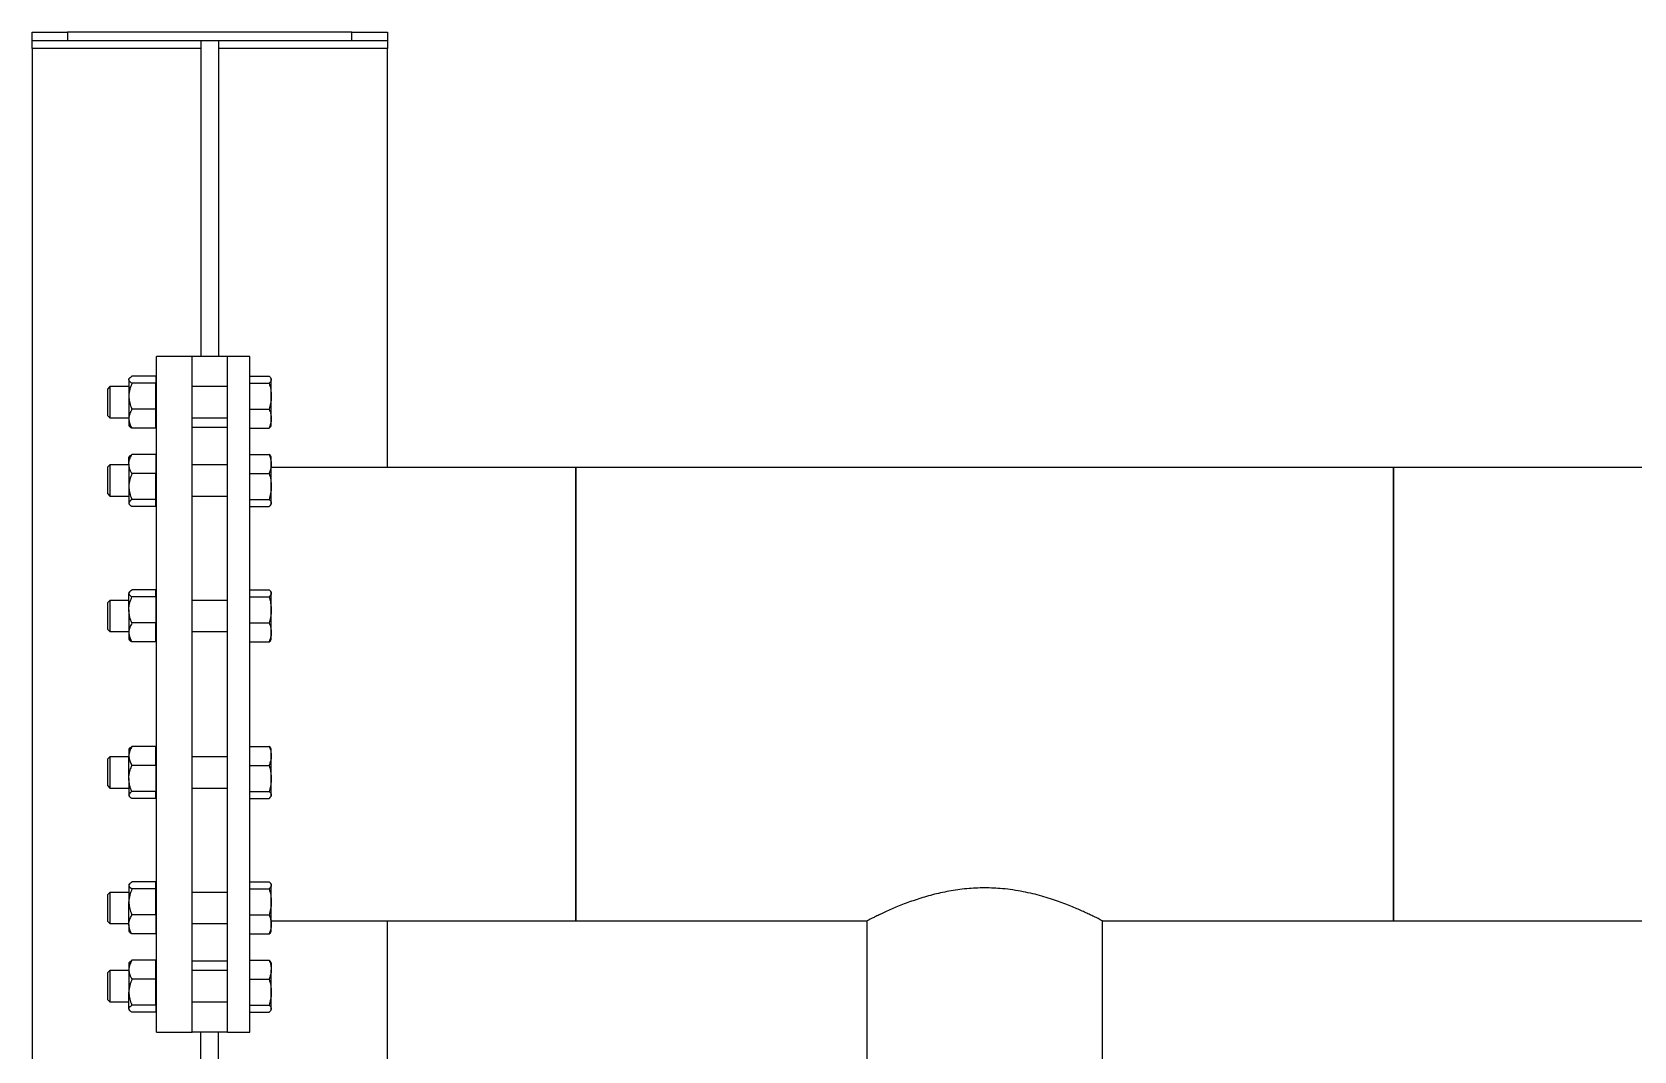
# Model space of a CAD drawing. Header units: inches. Extents: x 0.9 to 37.1, y -8.4 to 11.7.
# Drawn here: x 8.7701 to 9.2395, y 11.3961 to 11.6945 of the extents above; entities that cross this region are included whole.
import ezdxf

# ---------------------------------------------------------------- set-up
doc = ezdxf.new("R2010")
doc.units = ezdxf.units.IN
doc.header["$MEASUREMENT"] = 0

msp = doc.modelspace()

# ---------------------------------------------------------------- linework, layer by layer
at = {"color": 7, "linetype": 'Continuous', "lineweight": 25}
for p, q in [((8.77007, 11.69191), (8.77007, 11.69452)), ((8.77007, 11.69452), (8.78049, 11.69452)), ((8.78049, 11.69452), (8.78049, 11.69191)), ((8.86382, 11.69452), (8.78049, 11.69452)), ((8.86382, 11.69191), (8.86382, 11.69452)), ((8.86382, 11.69452), (8.87424, 11.69452)), ((8.87424, 11.69452), (8.87424, 11.69191)), ((8.78049, 11.69191), (8.77007, 11.69191)), ((8.77007, 11.68972), (8.77007, 11.69191)), ((8.77007, 11.68972), (8.77007, 11.31141)), ((8.81955, 11.68972), (8.77007, 11.68972)), ((8.86382, 11.69191), (8.78049, 11.69191)), ((8.81955, 11.69191), (8.81955, 11.59952)), ((8.82476, 11.69191), (8.81955, 11.69191)), ((8.82476, 11.69191), (8.82476, 11.59952)), ((8.87424, 11.68972), (8.82476, 11.68972)), ((8.87424, 11.69191), (8.86382, 11.69191)), ((8.87424, 11.69191), (8.87424, 11.68972)), ((8.87424, 11.56697), (8.87424, 11.68972)), ((8.81695, 11.59952), (8.80653, 11.59952)), ((8.80653, 11.40498), (8.80653, 11.59952)), ((8.82737, 11.59952), (8.81695, 11.59952)), ((8.81695, 11.40498), (8.81695, 11.59952)), ((8.82476, 11.59952), (8.81955, 11.59952)), ((8.83388, 11.59952), (8.82737, 11.59952)), ((8.82737, 11.40498), (8.82737, 11.59952)), ((8.83388, 11.40498), (8.83388, 11.59952)), ((8.7929, 11.59065), (8.79221, 11.58996)), ((8.79221, 11.58996), (8.79221, 11.58222)), ((8.79845, 11.59065), (8.7929, 11.59065)), ((8.7929, 11.59065), (8.7929, 11.58153)), ((8.79866, 11.59316), (8.79845, 11.59292)), ((8.79845, 11.59269), (8.79845, 11.59292)), ((8.79845, 11.59269), (8.79845, 11.58786)), ((8.80637, 11.59371), (8.79936, 11.59371)), ((8.80637, 11.59167), (8.79936, 11.59167)), ((8.80637, 11.59371), (8.80637, 11.59269)), ((8.80653, 11.59292), (8.80637, 11.59292)), ((8.80637, 11.59269), (8.80637, 11.59167)), ((8.80637, 11.58786), (8.80637, 11.59167)), ((8.82737, 11.59065), (8.81695, 11.59065)), ((8.83388, 11.59371), (8.83956, 11.59371)), ((8.83388, 11.59167), (8.83956, 11.59167)), ((8.84017, 11.59292), (8.84003, 11.59316)), ((8.84017, 11.59269), (8.84017, 11.59292)), ((8.84017, 11.58786), (8.84017, 11.59269)), ((8.79845, 11.58786), (8.79845, 11.58126)), ((8.80637, 11.58405), (8.80637, 11.58786)), ((8.84017, 11.58126), (8.84017, 11.58786)), ((8.79221, 11.58222), (8.7929, 11.58153)), ((8.7929, 11.58153), (8.79845, 11.58153)), ((8.79845, 11.58126), (8.79845, 11.57926)), ((8.80637, 11.58405), (8.79936, 11.58405)), ((8.80637, 11.58126), (8.80637, 11.58405)), ((8.80637, 11.57847), (8.80637, 11.58126)), ((8.81695, 11.58153), (8.82737, 11.58153)), ((8.83388, 11.58405), (8.83956, 11.58405)), ((8.84017, 11.57926), (8.84017, 11.58126)), ((8.79845, 11.57926), (8.79866, 11.57902)), ((8.80637, 11.57847), (8.79936, 11.57847)), ((8.80637, 11.57926), (8.80653, 11.57926)), ((8.82737, 11.57869), (8.81695, 11.57869)), ((8.83388, 11.57847), (8.83956, 11.57847)), ((8.84003, 11.57902), (8.84017, 11.57926)), ((8.7929, 11.56773), (8.79221, 11.56704)), ((8.79221, 11.56704), (8.79221, 11.55931)), ((8.79845, 11.56773), (8.7929, 11.56773)), ((8.7929, 11.56773), (8.7929, 11.55862)), ((8.79866, 11.57026), (8.79845, 11.57001)), ((8.79845, 11.56801), (8.79845, 11.57001)), ((8.79845, 11.56801), (8.79845, 11.56141)), ((8.79867, 11.57026), (8.79866, 11.57026)), ((8.80637, 11.5708), (8.79936, 11.5708)), ((8.80637, 11.5708), (8.80637, 11.56801)), ((8.80653, 11.57001), (8.80637, 11.57001)), ((8.80637, 11.56801), (8.80637, 11.56522)), ((8.82737, 11.56773), (8.81695, 11.56773)), ((8.83388, 11.5708), (8.83956, 11.5708)), ((8.84017, 11.57001), (8.84002, 11.57026)), ((8.84017, 11.56801), (8.84017, 11.57001)), ((8.84017, 11.56141), (8.84017, 11.56801)), ((8.92945, 11.56697), (8.84017, 11.56697)), ((9.16903, 11.56697), (8.92945, 11.56697)), ((8.92945, 11.56697), (8.92945, 11.50057)), ((8.92945, 11.43642), (8.92945, 11.56697)), ((9.39403, 11.56697), (9.16903, 11.56697)), ((9.16903, 11.43416), (9.16903, 11.56697)), ((9.16903, 11.56697), (9.16903, 11.50057)), ((8.80637, 11.56522), (8.79936, 11.56522)), ((8.80637, 11.56141), (8.80637, 11.56522)), ((8.83388, 11.56522), (8.83956, 11.56522)), ((8.79221, 11.55931), (8.7929, 11.55862)), ((8.7929, 11.55862), (8.79845, 11.55862)), ((8.79845, 11.56141), (8.79845, 11.55657)), ((8.80637, 11.55759), (8.79936, 11.55759)), ((8.80637, 11.55759), (8.80637, 11.56141)), ((8.80637, 11.55657), (8.80637, 11.55759)), ((8.81695, 11.55862), (8.82737, 11.55862)), ((8.83388, 11.55759), (8.83956, 11.55759)), ((8.84017, 11.55657), (8.84017, 11.56141)), ((8.79845, 11.55657), (8.79845, 11.55634)), ((8.79845, 11.55634), (8.79866, 11.55609)), ((8.80637, 11.55555), (8.79936, 11.55555)), ((8.80637, 11.55555), (8.80637, 11.55657)), ((8.80637, 11.55634), (8.80653, 11.55634)), ((8.83388, 11.55555), (8.83956, 11.55555)), ((8.84002, 11.55609), (8.84017, 11.55634)), ((8.84017, 11.55634), (8.84017, 11.55657)), ((8.79867, 11.53057), (8.79845, 11.53031)), ((8.79845, 11.53031), (8.79845, 11.53008)), ((8.79845, 11.52525), (8.79845, 11.53008)), ((8.80637, 11.5311), (8.79936, 11.5311)), ((8.80637, 11.52906), (8.79936, 11.52906)), ((8.80637, 11.53008), (8.80637, 11.5311)), ((8.80653, 11.53031), (8.80637, 11.53031)), ((8.80637, 11.52906), (8.80637, 11.53008)), ((8.80637, 11.52906), (8.80637, 11.52525)), ((8.83388, 11.5311), (8.83956, 11.5311)), ((8.83388, 11.52906), (8.83956, 11.52906)), ((8.84017, 11.53031), (8.84003, 11.53056)), ((8.84017, 11.53008), (8.84017, 11.53031)), ((8.84017, 11.52525), (8.84017, 11.53008)), ((8.7929, 11.52804), (8.79221, 11.52735)), ((8.79221, 11.52735), (8.79221, 11.51961)), ((8.79845, 11.52804), (8.7929, 11.52804)), ((8.7929, 11.52804), (8.7929, 11.51892)), ((8.79845, 11.52525), (8.79845, 11.51865)), ((8.80637, 11.52525), (8.80637, 11.52144)), ((8.82737, 11.52804), (8.81695, 11.52804)), ((8.84017, 11.51865), (8.84017, 11.52525)), ((8.79221, 11.51961), (8.7929, 11.51892)), ((8.80637, 11.52144), (8.79936, 11.52144)), ((8.80637, 11.51865), (8.80637, 11.52144)), ((8.83388, 11.52144), (8.83956, 11.52144)), ((8.7929, 11.51892), (8.79845, 11.51892)), ((8.79845, 11.51865), (8.79845, 11.51665)), ((8.79845, 11.51665), (8.79867, 11.51639)), ((8.80637, 11.51586), (8.79936, 11.51586)), ((8.80637, 11.51586), (8.80637, 11.51865)), ((8.80637, 11.51665), (8.80653, 11.51665)), ((8.81695, 11.51892), (8.82737, 11.51892)), ((8.83388, 11.51586), (8.83956, 11.51586)), ((8.84003, 11.5164), (8.84017, 11.51665)), ((8.84017, 11.51665), (8.84017, 11.51865)), ((8.92945, 11.50057), (8.92945, 11.43416)), ((9.16903, 11.50057), (9.16903, 11.43416)), ((8.7929, 11.48221), (8.79221, 11.48152)), ((8.79845, 11.48221), (8.7929, 11.48221)), ((8.7929, 11.48221), (8.7929, 11.47309)), ((8.79866, 11.48473), (8.79845, 11.48448)), ((8.79845, 11.48448), (8.79845, 11.48248)), ((8.79845, 11.47588), (8.79845, 11.48248)), ((8.79867, 11.48474), (8.79866, 11.48473)), ((8.80637, 11.48527), (8.79936, 11.48527)), ((8.80637, 11.48248), (8.80637, 11.48527)), ((8.80653, 11.48448), (8.80637, 11.48448)), ((8.80637, 11.47969), (8.80637, 11.48248)), ((8.82737, 11.48221), (8.81695, 11.48221)), ((8.83388, 11.48527), (8.83956, 11.48527)), ((8.84017, 11.48448), (8.84002, 11.48473)), ((8.84017, 11.48248), (8.84017, 11.48448)), ((8.84017, 11.47588), (8.84017, 11.48248)), ((8.79221, 11.48152), (8.79221, 11.47378)), ((8.80637, 11.47969), (8.79936, 11.47969)), ((8.80637, 11.47969), (8.80637, 11.47588)), ((8.83388, 11.47969), (8.83956, 11.47969)), ((8.79221, 11.47378), (8.7929, 11.47309)), ((8.7929, 11.47309), (8.79845, 11.47309)), ((8.79845, 11.47588), (8.79845, 11.47105)), ((8.80637, 11.47588), (8.80637, 11.47207)), ((8.81695, 11.47309), (8.82737, 11.47309)), ((8.84017, 11.47105), (8.84017, 11.47588)), ((8.79845, 11.47105), (8.79845, 11.47082)), ((8.79845, 11.47082), (8.79866, 11.47057)), ((8.80637, 11.47207), (8.79936, 11.47207)), ((8.80637, 11.47003), (8.79936, 11.47003)), ((8.80637, 11.47105), (8.80637, 11.47207)), ((8.80637, 11.47003), (8.80637, 11.47105)), ((8.80637, 11.47082), (8.80653, 11.47082)), ((8.83388, 11.47207), (8.83956, 11.47207)), ((8.83388, 11.47003), (8.83956, 11.47003)), ((8.84002, 11.47057), (8.84017, 11.47082)), ((8.84017, 11.47082), (8.84017, 11.47105)), ((8.79867, 11.44504), (8.79845, 11.44479)), ((8.79845, 11.44479), (8.79845, 11.44456)), ((8.79845, 11.44456), (8.79845, 11.43973)), ((8.80637, 11.44558), (8.79936, 11.44558)), ((8.80637, 11.44456), (8.80637, 11.44558)), ((8.80653, 11.44479), (8.80637, 11.44479)), ((8.80637, 11.44354), (8.80637, 11.44456)), ((8.83388, 11.44558), (8.83956, 11.44558)), ((8.84017, 11.44479), (8.84003, 11.44504)), ((8.84017, 11.44479), (8.84017, 11.44456)), ((8.84017, 11.43973), (8.84017, 11.44456)), ((8.7929, 11.44251), (8.79221, 11.44183)), ((8.79221, 11.44183), (8.79221, 11.43409)), ((8.79845, 11.44251), (8.7929, 11.44251)), ((8.7929, 11.44251), (8.7929, 11.4334)), ((8.79845, 11.43312), (8.79845, 11.43973)), ((8.80637, 11.44354), (8.79936, 11.44354)), ((8.80637, 11.43973), (8.80637, 11.44354)), ((8.80637, 11.43591), (8.80637, 11.43973)), ((8.82737, 11.44251), (8.81695, 11.44251)), ((8.83388, 11.44354), (8.83956, 11.44354)), ((8.84017, 11.43312), (8.84017, 11.43973)), ((8.80637, 11.43591), (8.79936, 11.43591)), ((8.80637, 11.43591), (8.80637, 11.43312)), ((8.83388, 11.43591), (8.83956, 11.43591)), ((8.92945, 11.43416), (8.92945, 11.43642)), ((8.79221, 11.43409), (8.7929, 11.4334)), ((8.7929, 11.4334), (8.79845, 11.4334)), ((8.79845, 11.43312), (8.79845, 11.43112)), ((8.79845, 11.43112), (8.79867, 11.43087)), ((8.80637, 11.43034), (8.79936, 11.43034)), ((8.80637, 11.43312), (8.80637, 11.43034)), ((8.80637, 11.43112), (8.80653, 11.43112)), ((8.81695, 11.4334), (8.82737, 11.4334)), ((8.83388, 11.43034), (8.83956, 11.43034)), ((8.84002, 11.43087), (8.84003, 11.43088)), ((8.84003, 11.43088), (8.84017, 11.43112)), ((8.84017, 11.43416), (8.92945, 11.43416)), ((8.84017, 11.43112), (8.84017, 11.43312)), ((8.87424, 11.31141), (8.87424, 11.43416)), ((8.92945, 11.43416), (9.01477, 11.43416)), ((9.01474, 11.43417), (9.01474, 11.3339)), ((9.08372, 11.43416), (9.16903, 11.43416)), ((9.08375, 11.3339), (9.08375, 11.43417)), ((9.16903, 11.43416), (9.39403, 11.43416)), ((8.79866, 11.42211), (8.79845, 11.42187)), ((8.79845, 11.42187), (8.79845, 11.41987)), ((8.80637, 11.42266), (8.79936, 11.42266)), ((8.80637, 11.41987), (8.80637, 11.42266)), ((8.80653, 11.42187), (8.80637, 11.42187)), ((8.81695, 11.42244), (8.82737, 11.42244)), ((8.83388, 11.42266), (8.83956, 11.42266)), ((8.84017, 11.42187), (8.84003, 11.42211)), ((8.84017, 11.42187), (8.84017, 11.41987)), ((8.7929, 11.4196), (8.79221, 11.41891)), ((8.79221, 11.41891), (8.79221, 11.41117)), ((8.79845, 11.4196), (8.7929, 11.4196)), ((8.7929, 11.4196), (8.7929, 11.41048)), ((8.79845, 11.41987), (8.79845, 11.41327)), ((8.80637, 11.41708), (8.79936, 11.41708)), ((8.80637, 11.41708), (8.80637, 11.41987)), ((8.80637, 11.41327), (8.80637, 11.41708)), ((8.82737, 11.4196), (8.81695, 11.4196)), ((8.83388, 11.41708), (8.83956, 11.41708)), ((8.84017, 11.41327), (8.84017, 11.41987)), ((8.79845, 11.40844), (8.79845, 11.41327)), ((8.80637, 11.40946), (8.80637, 11.41327)), ((8.84017, 11.40844), (8.84017, 11.41327)), ((8.79221, 11.41117), (8.7929, 11.41048)), ((8.7929, 11.41048), (8.79845, 11.41048)), ((8.79845, 11.40844), (8.79845, 11.40821)), ((8.79845, 11.40821), (8.79866, 11.40797)), ((8.80637, 11.40946), (8.79936, 11.40946)), ((8.80637, 11.40742), (8.79936, 11.40742)), ((8.80637, 11.40946), (8.80637, 11.40844)), ((8.80637, 11.40844), (8.80637, 11.40742)), ((8.80637, 11.40821), (8.80653, 11.40821)), ((8.81695, 11.41048), (8.82737, 11.41048)), ((8.83388, 11.40946), (8.83956, 11.40946)), ((8.83388, 11.40742), (8.83956, 11.40742)), ((8.84003, 11.40797), (8.84017, 11.40821)), ((8.84017, 11.40821), (8.84017, 11.40844)), ((8.80653, 11.40161), (8.80653, 11.40498)), ((8.81695, 11.40161), (8.81695, 11.40498)), ((8.82737, 11.40161), (8.82737, 11.40498)), ((8.83388, 11.40161), (8.83388, 11.40498)), ((8.80653, 11.40161), (8.81695, 11.40161)), ((8.82737, 11.40161), (8.81695, 11.40161)), ((8.82476, 11.40161), (8.81955, 11.40161)), ((8.81955, 11.38432), (8.81955, 11.40161)), ((8.82476, 11.38432), (8.82476, 11.40161)), ((8.82737, 11.40161), (8.83388, 11.40161))]:
    msp.add_line(p, q, dxfattribs=at)
for points, knots in [([(8.79845, 11.59269), (8.79845, 11.59271), (8.79846, 11.59287), (8.79861, 11.59315), (8.79897, 11.59347), (8.79926, 11.59365), (8.79936, 11.59371)], [0, 0, 0, 0, 0.066254, 0.434887, 0.81404, 1, 1, 1, 1]), ([(8.79936, 11.59167), (8.79923, 11.59176), (8.79891, 11.59196), (8.79854, 11.5923), (8.79848, 11.59256), (8.79845, 11.59269)], [0, 0, 0, 0, 0.265471, 0.628079, 1, 1, 1, 1]), ([(8.79936, 11.59167), (8.79912, 11.59108), (8.79863, 11.58987), (8.79845, 11.58855), (8.79845, 11.58788), (8.79845, 11.58786)], [0, 0, 0, 0, 0.484195, 0.986027, 1, 1, 1, 1]), ([(8.83956, 11.59371), (8.83969, 11.59358), (8.83995, 11.59333), (8.84014, 11.59299), (8.84016, 11.59277), (8.84017, 11.59269)], [0, 0, 0, 0, 0.3805935, 0.7647842, 1, 1, 1, 1]), ([(8.84017, 11.59269), (8.84015, 11.59256), (8.84011, 11.59228), (8.83985, 11.59194), (8.83963, 11.59174), (8.83956, 11.59167)], [0, 0, 0, 0, 0.389448, 0.7847189, 1, 1, 1, 1]), ([(8.83956, 11.59167), (8.83973, 11.59105), (8.84007, 11.5898), (8.84014, 11.58851), (8.84017, 11.58786)], [0, 0, 0, 0, 0.495458, 1, 1, 1, 1]), ([(8.79845, 11.58786), (8.79848, 11.58733), (8.79855, 11.58624), (8.79896, 11.58498), (8.79927, 11.58426), (8.79936, 11.58405)], [0, 0, 0, 0, 0.4060447, 0.8267624, 1, 1, 1, 1]), ([(8.84017, 11.58786), (8.84017, 11.58777), (8.84016, 11.58708), (8.84003, 11.58579), (8.83972, 11.58463), (8.83956, 11.58405)], [0, 0, 0, 0, 0.070106, 0.530793, 1, 1, 1, 1]), ([(8.79936, 11.58405), (8.79912, 11.58361), (8.79863, 11.58273), (8.79845, 11.58177), (8.79845, 11.58127), (8.79845, 11.58126)], [0, 0, 0, 0, 0.484195, 0.986027, 1, 1, 1, 1]), ([(8.79845, 11.58126), (8.79848, 11.58087), (8.79855, 11.58007), (8.79896, 11.57915), (8.79927, 11.57862), (8.79936, 11.57847)], [0, 0, 0, 0, 0.406045, 0.826762, 1, 1, 1, 1]), ([(8.83956, 11.58405), (8.83973, 11.58359), (8.84007, 11.58268), (8.84014, 11.58173), (8.84017, 11.58126)], [0, 0, 0, 0, 0.495458, 1, 1, 1, 1]), ([(8.84017, 11.58126), (8.84017, 11.58119), (8.84016, 11.58069), (8.84003, 11.57975), (8.83972, 11.5789), (8.83956, 11.57847)], [0, 0, 0, 0, 0.070106, 0.530793, 1, 1, 1, 1]), ([(8.79936, 11.57847), (8.79922, 11.57855), (8.79893, 11.57873), (8.79876, 11.57892), (8.79867, 11.57902)], [0, 0, 0, 0, 0.4824972, 1, 1, 1, 1]), ([(8.83956, 11.57847), (8.83964, 11.57854), (8.83983, 11.57872), (8.83995, 11.57891), (8.84002, 11.57902)], [0, 0, 0, 0, 0.39576, 1, 1, 1, 1]), ([(8.79845, 11.56801), (8.79845, 11.56807), (8.79846, 11.56849), (8.79861, 11.56927), (8.79897, 11.57013), (8.79926, 11.57063), (8.79936, 11.5708)], [0, 0, 0, 0, 0.066254, 0.434887, 0.81404, 1, 1, 1, 1]), ([(8.79936, 11.56522), (8.79923, 11.56545), (8.79891, 11.56601), (8.79854, 11.56694), (8.79848, 11.56765), (8.79845, 11.56801)], [0, 0, 0, 0, 0.265471, 0.628079, 1, 1, 1, 1]), ([(8.79867, 11.57025), (8.7988, 11.57038), (8.79898, 11.57056), (8.79927, 11.57074), (8.79936, 11.5708)], [0, 0, 0, 0, 0.683093, 1, 1, 1, 1]), ([(8.83956, 11.5708), (8.83969, 11.57045), (8.83995, 11.56975), (8.84014, 11.56881), (8.84016, 11.56823), (8.84017, 11.56801)], [0, 0, 0, 0, 0.380593, 0.764784, 1, 1, 1, 1]), ([(8.84001, 11.57025), (8.84, 11.57027), (8.83994, 11.57046), (8.83973, 11.57064), (8.83956, 11.5708)], [0, 0, 0, 0, 0.131948, 1, 1, 1, 1]), ([(8.84017, 11.56801), (8.84015, 11.56764), (8.84011, 11.5669), (8.83985, 11.56597), (8.83963, 11.56541), (8.83956, 11.56522)], [0, 0, 0, 0, 0.389448, 0.784719, 1, 1, 1, 1]), ([(8.79936, 11.56522), (8.79912, 11.56462), (8.79863, 11.56342), (8.79845, 11.5621), (8.79845, 11.56142), (8.79845, 11.56141)], [0, 0, 0, 0, 0.484195, 0.986027, 1, 1, 1, 1]), ([(8.83956, 11.56522), (8.83973, 11.5646), (8.84007, 11.56335), (8.84014, 11.56206), (8.84017, 11.56141)], [0, 0, 0, 0, 0.495458, 1, 1, 1, 1]), ([(8.79845, 11.56141), (8.79848, 11.56087), (8.79855, 11.55979), (8.79896, 11.55852), (8.79927, 11.5578), (8.79936, 11.55759)], [0, 0, 0, 0, 0.406045, 0.826762, 1, 1, 1, 1]), ([(8.79936, 11.55759), (8.79912, 11.55744), (8.79863, 11.55711), (8.79845, 11.55676), (8.79845, 11.55658), (8.79845, 11.55657)], [0, 0, 0, 0, 0.484195, 0.986027, 1, 1, 1, 1]), ([(8.84017, 11.56141), (8.84017, 11.56131), (8.84016, 11.56063), (8.84003, 11.55934), (8.83972, 11.55818), (8.83956, 11.55759)], [0, 0, 0, 0, 0.070106, 0.530793, 1, 1, 1, 1]), ([(8.83956, 11.55759), (8.83973, 11.55743), (8.84007, 11.55709), (8.84014, 11.55675), (8.84017, 11.55657)], [0, 0, 0, 0, 0.495458, 1, 1, 1, 1]), ([(8.79845, 11.55657), (8.79848, 11.55643), (8.79855, 11.55614), (8.79896, 11.5558), (8.79927, 11.55561), (8.79936, 11.55555)], [0, 0, 0, 0, 0.406045, 0.826762, 1, 1, 1, 1]), ([(8.84017, 11.55657), (8.84017, 11.55655), (8.84016, 11.55637), (8.84003, 11.55602), (8.83972, 11.55571), (8.83956, 11.55555)], [0, 0, 0, 0, 0.070106, 0.530793, 1, 1, 1, 1]), ([(8.79936, 11.5311), (8.79912, 11.53094), (8.79863, 11.53062), (8.79845, 11.53027), (8.79845, 11.53009), (8.79845, 11.53008)], [0, 0, 0, 0, 0.484195, 0.986027, 1, 1, 1, 1]), ([(8.79845, 11.53008), (8.79848, 11.52994), (8.79855, 11.52965), (8.79896, 11.52931), (8.79927, 11.52912), (8.79936, 11.52906)], [0, 0, 0, 0, 0.406045, 0.826762, 1, 1, 1, 1]), ([(8.79845, 11.52525), (8.79845, 11.52534), (8.79846, 11.52591), (8.79861, 11.52697), (8.79897, 11.52815), (8.79926, 11.52884), (8.79936, 11.52906)], [0, 0, 0, 0, 0.066254, 0.434887, 0.81404, 1, 1, 1, 1]), ([(8.83956, 11.5311), (8.83973, 11.53094), (8.84007, 11.5306), (8.84014, 11.53026), (8.84017, 11.53008)], [0, 0, 0, 0, 0.495458, 1, 1, 1, 1]), ([(8.84017, 11.53008), (8.84017, 11.53006), (8.84016, 11.52987), (8.84003, 11.52953), (8.83972, 11.52922), (8.83956, 11.52906)], [0, 0, 0, 0, 0.070106, 0.530793, 1, 1, 1, 1]), ([(8.83956, 11.52906), (8.83969, 11.52859), (8.83995, 11.52763), (8.84014, 11.52635), (8.84016, 11.52555), (8.84017, 11.52525)], [0, 0, 0, 0, 0.380593, 0.764784, 1, 1, 1, 1]), ([(8.79936, 11.52144), (8.79923, 11.52176), (8.79891, 11.52253), (8.79854, 11.5238), (8.79848, 11.52476), (8.79845, 11.52525)], [0, 0, 0, 0, 0.265471, 0.628079, 1, 1, 1, 1]), ([(8.84017, 11.52525), (8.84015, 11.52475), (8.84011, 11.52374), (8.83985, 11.52247), (8.83963, 11.52171), (8.83956, 11.52144)], [0, 0, 0, 0, 0.389448, 0.784719, 1, 1, 1, 1]), ([(8.79936, 11.52144), (8.79912, 11.52101), (8.79863, 11.52012), (8.79845, 11.51916), (8.79845, 11.51866), (8.79845, 11.51865)], [0, 0, 0, 0, 0.484195, 0.986027, 1, 1, 1, 1]), ([(8.83956, 11.52144), (8.83973, 11.52099), (8.84007, 11.52007), (8.84014, 11.51913), (8.84017, 11.51865)], [0, 0, 0, 0, 0.495458, 1, 1, 1, 1]), ([(8.79845, 11.51865), (8.79848, 11.51826), (8.79855, 11.51746), (8.79896, 11.51654), (8.79927, 11.51601), (8.79936, 11.51586)], [0, 0, 0, 0, 0.406045, 0.826762, 1, 1, 1, 1]), ([(8.79936, 11.51586), (8.79909, 11.51602), (8.79878, 11.51619), (8.79869, 11.51639), (8.79868, 11.51641)], [0, 0, 0, 0, 0.886662, 1, 1, 1, 1]), ([(8.84017, 11.51865), (8.84017, 11.51858), (8.84016, 11.51808), (8.84003, 11.51714), (8.83972, 11.51629), (8.83956, 11.51586)], [0, 0, 0, 0, 0.070106, 0.530793, 1, 1, 1, 1]), ([(8.83956, 11.51586), (8.83975, 11.51602), (8.83996, 11.51621), (8.84001, 11.51639), (8.84002, 11.51641)], [0, 0, 0, 0, 0.916236, 1, 1, 1, 1]), ([(8.79936, 11.48527), (8.79912, 11.48484), (8.79863, 11.48395), (8.79845, 11.48299), (8.79845, 11.48249), (8.79845, 11.48248)], [0, 0, 0, 0, 0.484195, 0.986027, 1, 1, 1, 1]), ([(8.79845, 11.48248), (8.79848, 11.48209), (8.79855, 11.4813), (8.79896, 11.48037), (8.79927, 11.47984), (8.79936, 11.47969)], [0, 0, 0, 0, 0.406045, 0.826762, 1, 1, 1, 1]), ([(8.79867, 11.48472), (8.7988, 11.48485), (8.79898, 11.48504), (8.79927, 11.48521), (8.79936, 11.48527)], [0, 0, 0, 0, 0.683093, 1, 1, 1, 1]), ([(8.83956, 11.48527), (8.83973, 11.48482), (8.84007, 11.4839), (8.84014, 11.48296), (8.84017, 11.48248)], [0, 0, 0, 0, 0.495458, 1, 1, 1, 1]), ([(8.84001, 11.48472), (8.84, 11.48475), (8.83994, 11.48493), (8.83973, 11.48511), (8.83956, 11.48527)], [0, 0, 0, 0, 0.131948, 1, 1, 1, 1]), ([(8.84017, 11.48248), (8.84017, 11.48241), (8.84016, 11.48191), (8.84003, 11.48097), (8.83972, 11.48012), (8.83956, 11.47969)], [0, 0, 0, 0, 0.070106, 0.530793, 1, 1, 1, 1]), ([(8.79845, 11.47588), (8.79845, 11.47597), (8.79846, 11.47654), (8.79861, 11.4776), (8.79897, 11.47878), (8.79926, 11.47947), (8.79936, 11.47969)], [0, 0, 0, 0, 0.066254, 0.434887, 0.81404, 1, 1, 1, 1]), ([(8.83956, 11.47969), (8.83969, 11.47922), (8.83995, 11.47826), (8.84014, 11.47698), (8.84016, 11.47618), (8.84017, 11.47588)], [0, 0, 0, 0, 0.380593, 0.764784, 1, 1, 1, 1]), ([(8.79936, 11.47207), (8.79923, 11.47239), (8.79891, 11.47316), (8.79854, 11.47443), (8.79848, 11.47539), (8.79845, 11.47588)], [0, 0, 0, 0, 0.265471, 0.628079, 1, 1, 1, 1]), ([(8.84017, 11.47588), (8.84015, 11.47538), (8.84011, 11.47437), (8.83985, 11.4731), (8.83963, 11.47234), (8.83956, 11.47207)], [0, 0, 0, 0, 0.389448, 0.784719, 1, 1, 1, 1]), ([(8.79936, 11.47207), (8.79912, 11.47191), (8.79863, 11.47159), (8.79845, 11.47123), (8.79845, 11.47105), (8.79845, 11.47105)], [0, 0, 0, 0, 0.484195, 0.986027, 1, 1, 1, 1]), ([(8.79845, 11.47105), (8.79848, 11.47091), (8.79855, 11.47061), (8.79896, 11.47028), (8.79927, 11.47008), (8.79936, 11.47003)], [0, 0, 0, 0, 0.4060447, 0.8267624, 1, 1, 1, 1]), ([(8.83956, 11.47207), (8.83973, 11.4719), (8.84007, 11.47157), (8.84014, 11.47122), (8.84017, 11.47105)], [0, 0, 0, 0, 0.495458, 1, 1, 1, 1]), ([(8.84017, 11.47105), (8.84017, 11.47102), (8.84016, 11.47084), (8.84003, 11.4705), (8.83972, 11.47018), (8.83956, 11.47003)], [0, 0, 0, 0, 0.0701057, 0.5307925, 1, 1, 1, 1]), ([(8.79936, 11.44558), (8.79912, 11.44542), (8.79863, 11.4451), (8.79845, 11.44474), (8.79845, 11.44456), (8.79845, 11.44456)], [0, 0, 0, 0, 0.484195, 0.986027, 1, 1, 1, 1]), ([(8.79845, 11.44456), (8.79848, 11.44441), (8.79855, 11.44412), (8.79896, 11.44379), (8.79927, 11.44359), (8.79936, 11.44354)], [0, 0, 0, 0, 0.406045, 0.826762, 1, 1, 1, 1]), ([(8.83956, 11.44558), (8.83973, 11.44541), (8.84007, 11.44508), (8.84014, 11.44473), (8.84017, 11.44456)], [0, 0, 0, 0, 0.495458, 1, 1, 1, 1]), ([(8.84017, 11.44456), (8.84017, 11.44453), (8.84016, 11.44435), (8.84003, 11.444), (8.83972, 11.44369), (8.83956, 11.44354)], [0, 0, 0, 0, 0.070106, 0.530793, 1, 1, 1, 1]), ([(8.79936, 11.44354), (8.79912, 11.44294), (8.79863, 11.44174), (8.79845, 11.44042), (8.79845, 11.43974), (8.79845, 11.43973)], [0, 0, 0, 0, 0.484195, 0.986027, 1, 1, 1, 1]), ([(8.79845, 11.43973), (8.79848, 11.43919), (8.79855, 11.43811), (8.79896, 11.43684), (8.79927, 11.43612), (8.79936, 11.43591)], [0, 0, 0, 0, 0.406045, 0.826762, 1, 1, 1, 1]), ([(8.83956, 11.44354), (8.83973, 11.44292), (8.84007, 11.44167), (8.84014, 11.44038), (8.84017, 11.43973)], [0, 0, 0, 0, 0.495458, 1, 1, 1, 1]), ([(8.84017, 11.43973), (8.84017, 11.43964), (8.84016, 11.43895), (8.84003, 11.43766), (8.83972, 11.4365), (8.83956, 11.43591)], [0, 0, 0, 0, 0.070106, 0.530793, 1, 1, 1, 1]), ([(9.04924, 11.44383), (9.04836, 11.44382), (9.0466, 11.44379), (9.04395, 11.4436), (9.04132, 11.4433), (9.03875, 11.44288), (9.03628, 11.44238), (9.03391, 11.44181), (9.03162, 11.44117), (9.02937, 11.44046), (9.02721, 11.43971), (9.02513, 11.43893), (9.0232, 11.43814), (9.02139, 11.43737), (9.01975, 11.43662), (9.01828, 11.43593), (9.01703, 11.43532), (9.01606, 11.43484), (9.01537, 11.43449), (9.01493, 11.43426), (9.01473, 11.43416), (9.01476, 11.43417), (9.01477, 11.43417)], [0, 0, 0, 0, 0.047812, 0.095626, 0.144983, 0.194345, 0.242108, 0.289875, 0.338814, 0.387756, 0.439801, 0.491847, 0.545199, 0.598549, 0.654231, 0.709908, 0.767475, 0.825037, 0.876422, 0.927805, 0.98101, 1, 1, 1, 1]), ([(9.08372, 11.43417), (9.08372, 11.43417), (9.08373, 11.43417), (9.0835, 11.43429), (9.08307, 11.43451), (9.08246, 11.43482), (9.08167, 11.43522), (9.08068, 11.4357), (9.07952, 11.43626), (9.07817, 11.43688), (9.07665, 11.43756), (9.07492, 11.43829), (9.07299, 11.43907), (9.07083, 11.43987), (9.06849, 11.44067), (9.06598, 11.44143), (9.06332, 11.44213), (9.06049, 11.44275), (9.05752, 11.44325), (9.05461, 11.4436), (9.05184, 11.44379), (9.05011, 11.44382), (9.04924, 11.44383)], [0, 0, 0, 0, 0.028676, 0.080316, 0.126671, 0.173029, 0.220634, 0.268242, 0.316542, 0.364844, 0.414293, 0.463745, 0.51714, 0.570536, 0.625354, 0.680169, 0.735609, 0.791044, 0.848518, 0.905984, 0.952813, 1, 1, 1, 1]), ([(8.79845, 11.43312), (8.79845, 11.43319), (8.79846, 11.43361), (8.79861, 11.43439), (8.79897, 11.43525), (8.79926, 11.43575), (8.79936, 11.43591)], [0, 0, 0, 0, 0.066254, 0.434887, 0.81404, 1, 1, 1, 1]), ([(8.83956, 11.43591), (8.83969, 11.43557), (8.83995, 11.43487), (8.84014, 11.43393), (8.84016, 11.43335), (8.84017, 11.43312)], [0, 0, 0, 0, 0.380593, 0.764784, 1, 1, 1, 1]), ([(8.79936, 11.43034), (8.79923, 11.43057), (8.79891, 11.43113), (8.79854, 11.43206), (8.79848, 11.43277), (8.79845, 11.43312)], [0, 0, 0, 0, 0.265471, 0.628079, 1, 1, 1, 1]), ([(8.79936, 11.43034), (8.79909, 11.43049), (8.79878, 11.43067), (8.79869, 11.43086), (8.79868, 11.43088)], [0, 0, 0, 0, 0.886662, 1, 1, 1, 1]), ([(8.84017, 11.43312), (8.84015, 11.43276), (8.84011, 11.43202), (8.83985, 11.43109), (8.83963, 11.43053), (8.83956, 11.43034)], [0, 0, 0, 0, 0.389448, 0.784719, 1, 1, 1, 1]), ([(8.83956, 11.43034), (8.83975, 11.4305), (8.83996, 11.43068), (8.84001, 11.43087), (8.84002, 11.43088)], [0, 0, 0, 0, 0.916236, 1, 1, 1, 1]), ([(8.79936, 11.42266), (8.79912, 11.42223), (8.79863, 11.42135), (8.79845, 11.42038), (8.79845, 11.41989), (8.79845, 11.41987)], [0, 0, 0, 0, 0.484195, 0.986027, 1, 1, 1, 1]), ([(8.79866, 11.42211), (8.79878, 11.42224), (8.79897, 11.42242), (8.79926, 11.4226), (8.79936, 11.42266)], [0, 0, 0, 0, 0.662347, 1, 1, 1, 1]), ([(8.83956, 11.42266), (8.83973, 11.42221), (8.84007, 11.42129), (8.84014, 11.42035), (8.84017, 11.41987)], [0, 0, 0, 0, 0.495458, 1, 1, 1, 1]), ([(8.84001, 11.42211), (8.83998, 11.42217), (8.8399, 11.42235), (8.8397, 11.42253), (8.83956, 11.42266)], [0, 0, 0, 0, 0.292346, 1, 1, 1, 1]), ([(8.79845, 11.41987), (8.79848, 11.41948), (8.79855, 11.41869), (8.79896, 11.41776), (8.79927, 11.41724), (8.79936, 11.41708)], [0, 0, 0, 0, 0.406045, 0.826762, 1, 1, 1, 1]), ([(8.79936, 11.41708), (8.79912, 11.41649), (8.79863, 11.41528), (8.79845, 11.41397), (8.79845, 11.41329), (8.79845, 11.41327)], [0, 0, 0, 0, 0.484195, 0.986027, 1, 1, 1, 1]), ([(8.84017, 11.41987), (8.84017, 11.41981), (8.84016, 11.41931), (8.84003, 11.41836), (8.83972, 11.41751), (8.83956, 11.41708)], [0, 0, 0, 0, 0.070106, 0.530793, 1, 1, 1, 1]), ([(8.83956, 11.41708), (8.83973, 11.41646), (8.84007, 11.41521), (8.84014, 11.41392), (8.84017, 11.41327)], [0, 0, 0, 0, 0.495458, 1, 1, 1, 1]), ([(8.79845, 11.41327), (8.79848, 11.41274), (8.79855, 11.41165), (8.79896, 11.41039), (8.79927, 11.40967), (8.79936, 11.40946)], [0, 0, 0, 0, 0.406045, 0.826762, 1, 1, 1, 1]), ([(8.84017, 11.41327), (8.84017, 11.41318), (8.84016, 11.4125), (8.84003, 11.41121), (8.83972, 11.41005), (8.83956, 11.40946)], [0, 0, 0, 0, 0.070106, 0.530793, 1, 1, 1, 1]), ([(8.79845, 11.40844), (8.79845, 11.40846), (8.79846, 11.40862), (8.79861, 11.4089), (8.79897, 11.40922), (8.79926, 11.4094), (8.79936, 11.40946)], [0, 0, 0, 0, 0.066254, 0.434887, 0.81404, 1, 1, 1, 1]), ([(8.79936, 11.40742), (8.79923, 11.40751), (8.79891, 11.40771), (8.79854, 11.40805), (8.79848, 11.40831), (8.79845, 11.40844)], [0, 0, 0, 0, 0.2654708, 0.6280788, 1, 1, 1, 1]), ([(8.83956, 11.40946), (8.83969, 11.40933), (8.83995, 11.40908), (8.84014, 11.40874), (8.84016, 11.40852), (8.84017, 11.40844)], [0, 0, 0, 0, 0.380593, 0.764784, 1, 1, 1, 1]), ([(8.84017, 11.40844), (8.84015, 11.40831), (8.84011, 11.40803), (8.83985, 11.40769), (8.83963, 11.40749), (8.83956, 11.40742)], [0, 0, 0, 0, 0.389448, 0.7847189, 1, 1, 1, 1])]:
    msp.add_open_spline(points, degree=3, knots=knots, dxfattribs=at)

doc.saveas('drawing.dxf')
